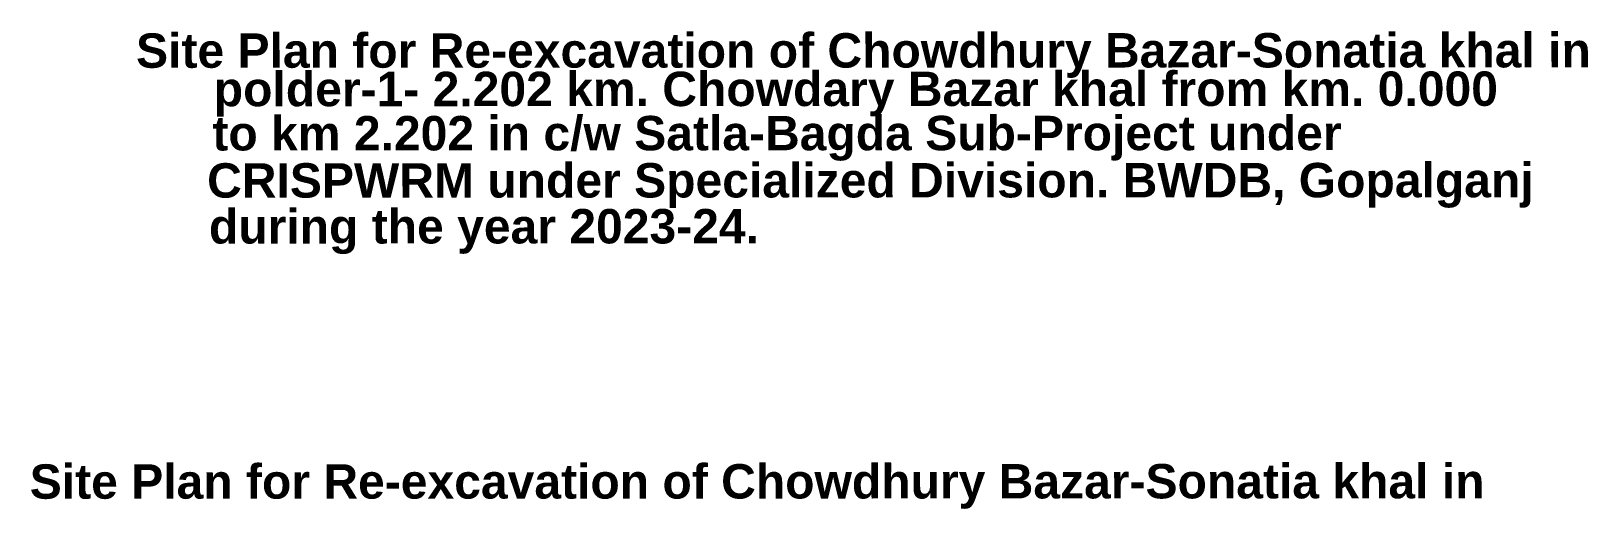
# Model space of a CAD drawing. Header units: millimetres. Extents: x -60726 to 103, y -105149 to -48.
# Drawn here: x -50372 to -49446, y -101996 to -101712 of the extents above; entities that cross this region are included whole.
import ezdxf
from ezdxf.enums import TextEntityAlignment as Align

# ---------------------------------------------------------------- set-up
doc = ezdxf.new("R2010")
doc.units = ezdxf.units.MM
doc.header["$MEASUREMENT"] = 0
doc.layers.add('TEXT', color=5, linetype='Continuous')
doc.styles.add('sum', font='arialbd.ttf')

msp = doc.modelspace()

# ---------------------------------------------------------------- texts
at = {"layer": 'TEXT', "color": 7, "style": 'sum'}
for s, p in [('Site Plan for Re-excavation of Chowdhury Bazar-Sonatia khal in ', (-49873.02, -101733.46)), ('polder-1- 2.202 km. Chowdary Bazar khal from km. 0.000  ', (-49873.56, -101756.34)), (' to km 2.202 in c/w Satla-Bagda Sub-Project under ', (-49928.45, -101782.66)), ('CRISPWRM under Specialized Division. BWDB, Gopalganj  ', (-49864.92, -101810.71)), ('during the year 2023-24. ', (-50098.86, -101838.08)), ('Site Plan for Re-excavation of Chowdhury Bazar-Sonatia khal in ', (-49936.29, -101989.8))]:
    msp.add_text(s, height=20.4662, rotation=0.01651, dxfattribs=at).set_placement(p, align=Align.CENTER)

doc.saveas('drawing.dxf')
